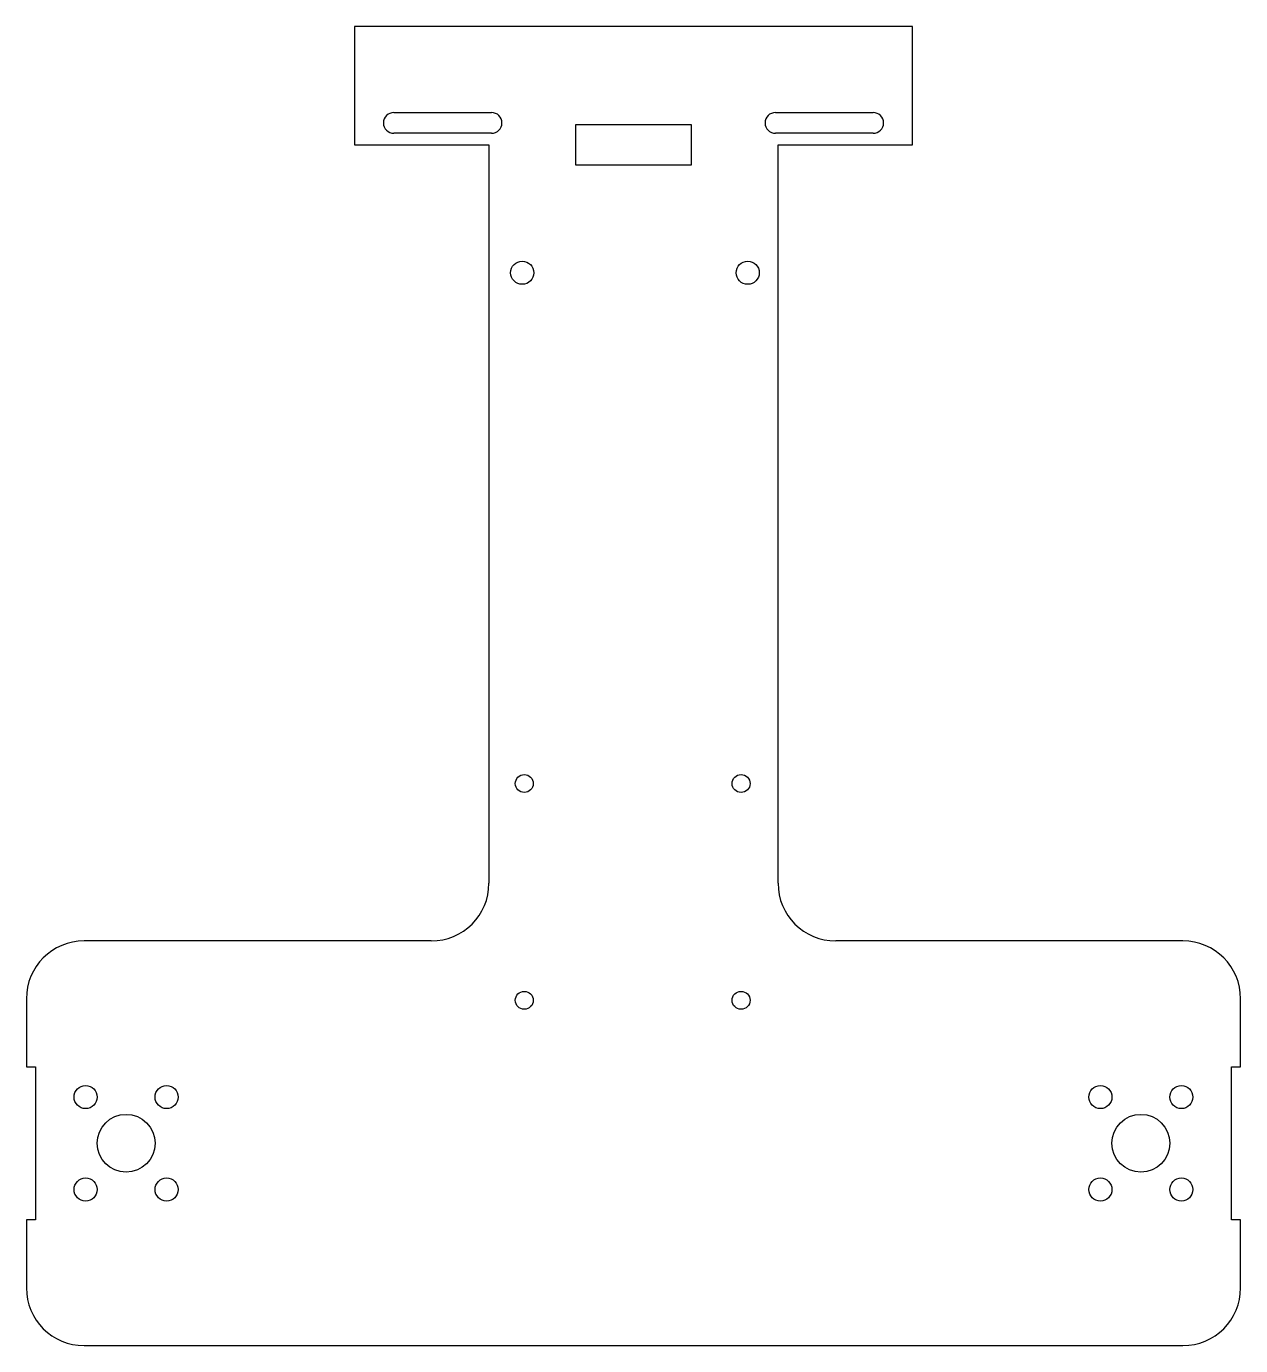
# Model space of a CAD drawing. Header units: millimetres. Extents: x -105 to 105, y 0 to 228.
import ezdxf

# ---------------------------------------------------------------- set-up
doc = ezdxf.new("R2010")
doc.units = ezdxf.units.MM

msp = doc.modelspace()

# ---------------------------------------------------------------- linework, layer by layer
at = {"color": 7, "linetype": 'Continuous', "lineweight": 25}
for p, q in [((-48.56, 228.21), (-48.56, 207.71)), ((47.94, 228.21), (-48.56, 228.21)), ((47.94, 207.71), (47.94, 228.21)), ((-41.76, 213.31), (-24.86, 213.31)), ((24.24, 213.31), (41.14, 213.31)), ((-10.31, 211.21), (9.69, 211.21)), ((-10.31, 204.21), (-10.31, 211.21)), ((9.69, 211.21), (9.69, 204.21)), ((-48.56, 207.71), (-25.31, 207.71)), ((-24.86, 209.71), (-41.76, 209.71)), ((-25.31, 207.71), (-25.31, 80)), ((41.14, 209.71), (24.24, 209.71)), ((24.69, 207.71), (47.94, 207.71)), ((24.69, 80), (24.69, 207.71)), ((9.69, 204.21), (-10.31, 204.21)), ((-35.31, 70), (-95.31, 70)), ((94.69, 70), (34.69, 70)), ((-105.31, 60), (-105.31, 48.25)), ((104.69, 48.25), (104.69, 60)), ((-105.31, 48.25), (-103.71, 48.25)), ((-103.71, 48.25), (-103.71, 21.75)), ((103.09, 48.25), (104.69, 48.25)), ((103.09, 21.75), (103.09, 48.25)), ((-105.31, 21.75), (-105.31, 10)), ((-103.71, 21.75), (-105.31, 21.75)), ((104.69, 21.75), (103.09, 21.75)), ((104.69, 10), (104.69, 21.75)), ((-95.31, 0), (94.69, 0))]:
    msp.add_line(p, q, dxfattribs=at)
for centre, radius in [((-19.56, 185.59), 2), ((19.44, 185.59), 2), ((-19.2, 97.23), 1.55), ((18.3, 97.23), 1.55), ((-19.2, 59.73), 1.55), ((18.3, 59.73), 1.55), ((-95.06, 43), 2), ((-81.06, 43), 2), ((80.44, 43), 2), ((94.44, 43), 2), ((-88.06, 35), 5), ((87.44, 35), 5), ((-95.06, 27), 2), ((-81.06, 27), 2), ((80.44, 27), 2), ((94.44, 27), 2)]:
    msp.add_circle(centre, radius, dxfattribs=at)
for centre, radius, start, end in [((-41.76, 211.51), 1.8, 90, 270), ((-24.86, 211.51), 1.8, 270, 90), ((24.24, 211.51), 1.8, 90, 270), ((41.14, 211.51), 1.8, 270, 90), ((-35.31, 80), 10, 270, 0), ((34.69, 80), 10, 180, 270), ((-95.31, 60), 10, 90, 180), ((94.69, 60), 10, 0, 90), ((-95.31, 10), 10, 180, 270), ((94.69, 10), 10, 270, 0)]:
    msp.add_arc(centre, radius, start, end, dxfattribs=at)

doc.saveas('drawing.dxf')
